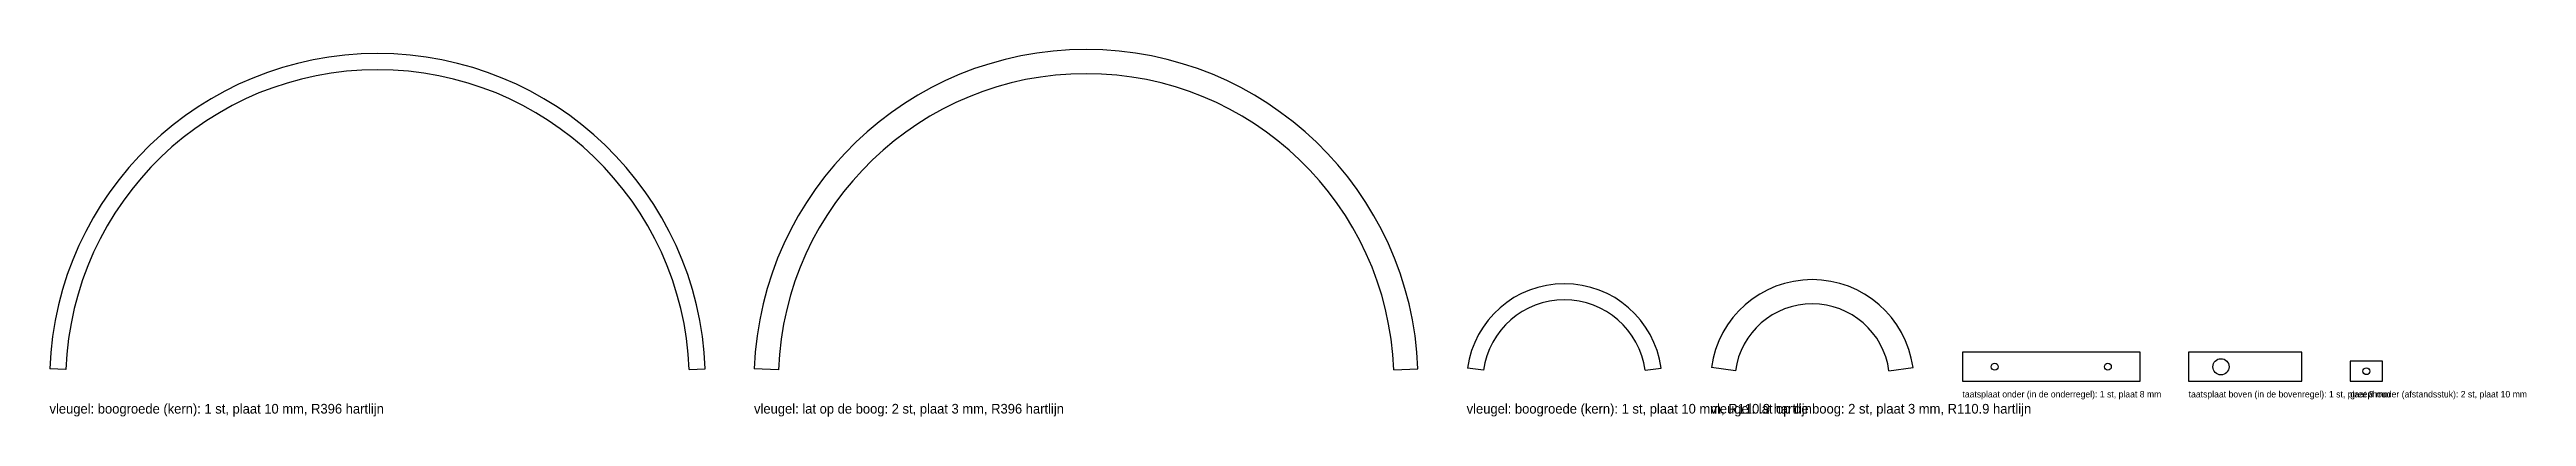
# Model space of a CAD drawing. Header units: millimetres. Extents: x 0 to 3066, y -44 to 411.
import ezdxf

# ---------------------------------------------------------------- set-up
doc = ezdxf.new("R2010")
doc.units = ezdxf.units.MM

msp = doc.modelspace()

# ---------------------------------------------------------------- linework, layer by layer
at = {"layer": 'GATEN'}
for centre, radius in [((2407.6, 18), 4.25), ((2547.6, 18), 4.25), ((2687.6, 18), 10), ((2867.6, 12.5), 4.25)]:
    msp.add_circle(centre, radius, dxfattribs=at)
at = {"layer": 'SNIJDEN'}
for p, q in [((2587.6, 36), (2367.6, 36)), ((2367.6, 36), (2367.6, 0)), ((2587.6, 0), (2587.6, 36)), ((2787.6, 36), (2647.6, 36)), ((2647.6, 36), (2647.6, 0)), ((2787.6, 0), (2787.6, 36)), ((20.2717, 14.4811), (0.2858, 15.2314)), ((791.7283, 14.4811), (811.7142, 15.2314)), ((902.2682, 14.2935), (872.2893, 15.419)), ((1663.7318, 14.2935), (1693.7107, 15.419)), ((1774.9216, 13.6065), (1755.1043, 16.3035)), ((1974.8784, 13.6065), (1994.6957, 16.3035)), ((2086.676, 12.9322), (2056.95, 16.9777)), ((2276.724, 12.9322), (2306.45, 16.9777)), ((2367.6, 0), (2587.6, 0)), ((2647.6, 0), (2787.6, 0)), ((2887.6, 25), (2847.6, 25)), ((2847.6, 25), (2847.6, 0)), ((2847.6, 0), (2887.6, 0)), ((2887.6, 0), (2887.6, 25))]:
    msp.add_line(p, q, dxfattribs=at)
for centre, radius, start, end in [((406, 0), 406, 2.15, 177.85), ((1283, 0), 411, 2.15, 177.85), ((406, 0), 386, 2.15, 177.85), ((1283, 0), 381, 2.15, 177.85), ((2181.7, 0), 125.9, 7.75, 172.25), ((1874.9, 0), 120.9, 7.75, 172.25), ((1874.9, 0), 100.9, 7.75, 172.25), ((2181.7, 0), 95.9, 7.75, 172.25)]:
    msp.add_arc(centre, radius, start, end, dxfattribs=at)

# ---------------------------------------------------------------- texts
at = {"layer": 'TEKST'}
for s, height, p in [('vleugel: boogroede (kern): 1 st, plaat 10 mm, R396 hartlijn', 12, (0, -40)), ('vleugel: lat op de boog: 2 st, plaat 3 mm, R396 hartlijn', 12, (872, -40)), ('vleugel: boogroede (kern): 1 st, plaat 10 mm, R110.9 hartlijn', 12, (1754, -40)), ('vleugel: lat op de boog: 2 st, plaat 3 mm, R110.9 hartlijn', 12, (2055.8, -40)), ('taatsplaat onder (in de onderregel): 1 st, plaat 8 mm', 8, (2367.6, -20)), ('taatsplaat boven (in de bovenregel): 1 st, plaat 8 mm', 8, (2647.6, -20)), ('greephouder (afstandsstuk): 2 st, plaat 10 mm', 8, (2847.6, -20))]:
    msp.add_text(s, height=height, dxfattribs=at).set_placement(p)

doc.saveas('drawing.dxf')
